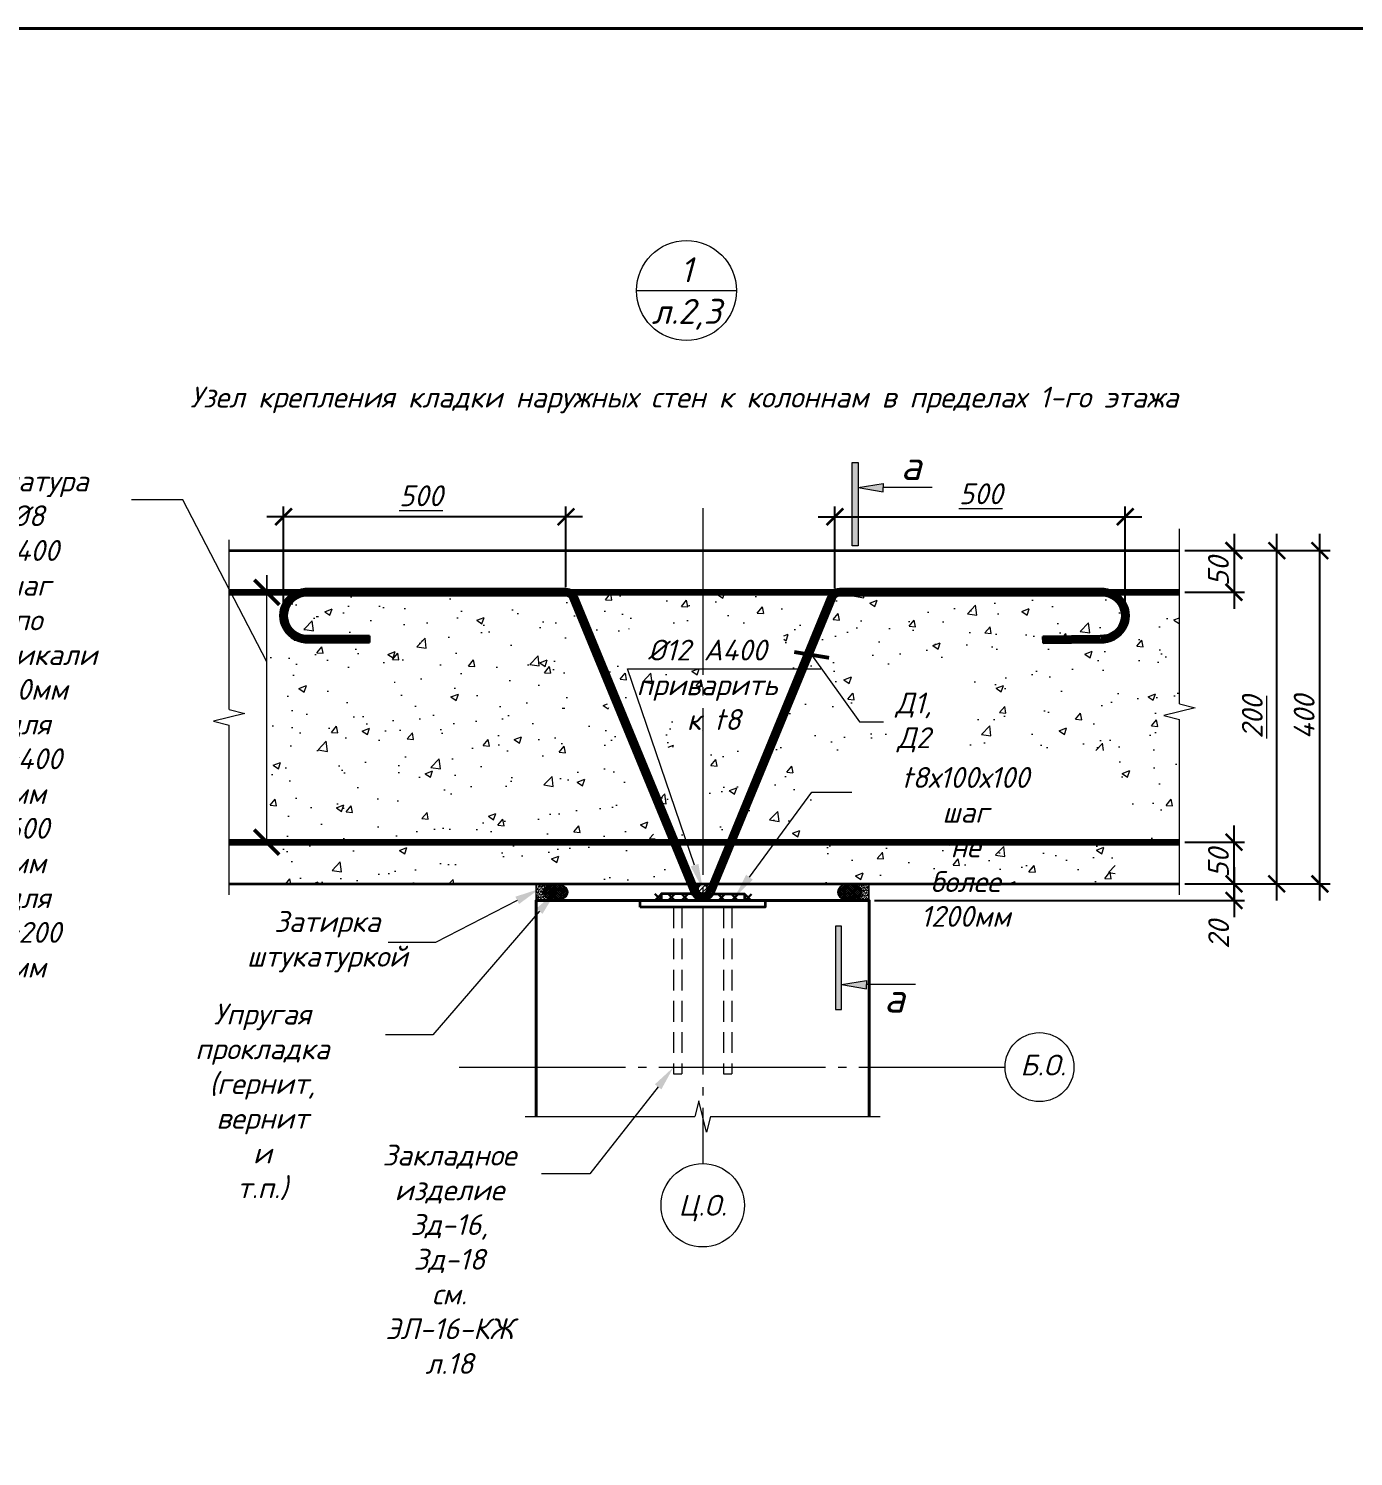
# Model space of a CAD drawing. Header units: millimetres. Extents: x -69292 to 68568, y 17750 to 120236.
# Drawn here: x 16013 to 17604, y 34729 to 36443 of the extents above; entities that cross this region are included whole.
import ezdxf
from ezdxf import colors
from ezdxf.entities.mleader import LeaderData, LeaderLine
from ezdxf.enums import TextEntityAlignment as Align
from ezdxf.math import Vec2, Vec3

# ---------------------------------------------------------------- set-up
doc = ezdxf.new("R2010")
doc.units = ezdxf.units.MM
doc.header["$PDMODE"] = 3
doc.linetypes.add('DASHED2', pattern=[0.375, 0.25, -0.125])
doc.linetypes.add('GOST2.303 5', pattern=[24, 20, -1.5, 1, -1.5])
doc.layers.get('0').update_dxf_attribs({"lineweight": 5})
doc.layers.get('Defpoints').update_dxf_attribs({"lineweight": 0})
for name, color, linetype, lineweight in [('!!!Металл разрез', 7, 'Continuous', 35), ('#Cварка', 96, 'Continuous', 30), ('#Арматура', 152, 'Continuous', 30), ('#Бетон разрез', 22, 'Continuous', 40), ('#Выноски', 7, 'Continuous', 15), ('#Газобетон', 152, 'Continuous', 35), ('#Границы штриховок', 7, 'Continuous', 20), ('#Оси', 7, 'Continuous', 9), ('k_ Размеры', 7, 'Continuous', 15)]:
    doc.layers.add(name, color=color, linetype=linetype, lineweight=lineweight)
doc.layers.add('#Hatch', color=7, linetype='Continuous', lineweight=5, true_color=0x525252)
doc.layers.add('#Арматура вид_2', color=7, linetype='Continuous', lineweight=35, true_color=0x616161)
doc.styles.add('GOST 2.304', font='isocpeui.ttf')
doc.styles.get("Standard").update_dxf_attribs({"font": 'arial.ttf'})
doc.styles.add('STEP PR', font='isocpeui.ttf')
doc.dimstyles.new('SPDS', dxfattribs={"dimscale": 10, "dimtxt": 2.5, "dimasz": 2, "dimexe": 1.25, "dimexo": 0.625, "dimtad": 1, "dimdec": 0, "dimrnd": 0.001, "dimtxsty": 'STEP PR', "dimblk": 'ARCHTICK', "dimcen": 2.5, "dimdle": 2, "dimclrd": 256, "dimclre": 256, "dimclrt": 7, "dimadec": 0, "dimazin": 2, "dimtfac": 0.75, "dimtdec": 0, "dimtmove": 1, "dimatfit": 3, "dimfxl": 1, "dimtolj": 1, "dimarcsym": 1})
pattern_1 = [(37.5, (-2358.6968, 3734.055), (-0.08000156, 2.44706619), [0, -1.9304, 0, -2.159, 0, -2.06375]), (7.5, (-2358.6968, 3734.055), (2.24761642, 3.5841255), [0, -1.0414, 0, -1.7399, 0, -0.66675]), (327.5, (-2360.2589, 3734.055), (3.95496185, 0.00718592), [0, -0.635, 0, -2.286, 0, -2.9845]), (317.5, (-2360.259, 3734.055), (3.81778226, 1.11464662), [0, -0.3175, 0, -1.4986, 0, -1.7145])]
pattern_2 = [(45, (-2355.4101, 3734.0551), (-1.122532015, 1.122532015), []), (135, (-2355.4101, 3734.0551), (-1.122532015, -1.122532015), [])]

# ---------------------------------------------------------------- blocks, each defined once
blk = doc.blocks.new('*U66')
at = {"color": 0, "linetype": 'ByBlock', "lineweight": -2}
for p, q in [((13.58, 0), (13.9, 1.25)), ((13.9, 1.25), (14.52, -1.25)), ((13.58, 0), (0, 0)), ((14.52, -1.25), (14.83, 0)), ((28.42, 0), (14.83, 0))]:
    blk.add_line(p, q, dxfattribs=at)
blk = doc.blocks.new('*U65')
at = {"color": 0, "linetype": 'ByBlock', "lineweight": -2}
for p, q in [((14.02, 0), (14.33, 1.25)), ((14.33, 1.25), (14.96, -1.25)), ((14.02, 0), (0, 0)), ((14.96, -1.25), (15.27, 0)), ((29.29, 0), (15.27, 0))]:
    blk.add_line(p, q, dxfattribs=at)
blk = doc.blocks.new('*U67')
at = {"layer": '#Арматура', "lineweight": 0}
h = blk.add_hatch(dxfattribs=at)
h.set_pattern_fill('ANSI31', scale=1.2)
edge = h.paths.add_edge_path()
edge.add_arc((0, 6), 6, 0, 360)
blk.add_circle((0, 6), 6)
blk = doc.blocks.new('_ArchTick')
at = {"color": 0, "linetype": 'ByBlock', "const_width": 0.15}
blk.add_lwpolyline([(-0.5, -0.5), (0.5, 0.5)], dxfattribs=at)
blk = doc.blocks.new('*D451')
at = {"layer": 'Defpoints', "color": 0, "transparency": 16777216}
for p in [(17395, 35816.2), (17563.3, 35816.2), (17395, 35416.2)]:
    blk.add_point(p, dxfattribs=at)
at = {"layer": 'k_ Размеры', "lineweight": -2, "transparency": 16777216}
for p, q in [((17563.3, 35396.2), (17563.3, 35836.2)), ((17401.2, 35816.2), (17575.8, 35816.2)), ((17401.2, 35416.2), (17575.8, 35416.2))]:
    blk.add_line(p, q, dxfattribs=at)
at = {"layer": 'k_ Размеры', "lineweight": -2, "transparency": 16777216, "xscale": 20, "yscale": 20, "zscale": 20}
for p, rotation in [((17563.3, 35816.2), 90), ((17563.3, 35416.2), 270)]:
    blk.add_blockref('_ArchTick', p, dxfattribs=dict(at, rotation=rotation))
at = {"layer": 'k_ Размеры', "color": 7, "transparency": 16777216, "insert": (17544.5, 35616.2), "char_height": 25, "attachment_point": 5, "rotation": 90, "style": 'STEP PR'}
blk.add_mtext('\\A1;400', dxfattribs=at)
blk = doc.blocks.new('*D452')
at = {"layer": 'Defpoints', "color": 0, "transparency": 16777216}
for p in [(17395, 35816.2), (17511.6, 35816.2), (17395, 35416.2)]:
    blk.add_point(p, dxfattribs=at)
at = {"layer": 'k_ Размеры', "lineweight": -2, "transparency": 16777216}
for p, q in [((17511.6, 35396.2), (17511.6, 35836.2)), ((17401.2, 35816.2), (17524.1, 35816.2)), ((17401.2, 35416.2), (17524.1, 35416.2))]:
    blk.add_line(p, q, dxfattribs=at)
at = {"layer": 'k_ Размеры', "lineweight": -2, "transparency": 16777216, "xscale": 20, "yscale": 20, "zscale": 20}
for p, rotation in [((17511.6, 35816.2), 90), ((17511.6, 35416.2), 270)]:
    blk.add_blockref('_ArchTick', p, dxfattribs=dict(at, rotation=rotation))
at = {"layer": 'k_ Размеры', "color": 7, "transparency": 16777216, "insert": (17482.2, 35616.2), "char_height": 25, "attachment_point": 5, "rotation": 90, "style": 'STEP PR'}
blk.add_mtext('\\A1;\\L200', dxfattribs=at)
blk = doc.blocks.new('*U68')
at = {"color": 0, "linetype": 'ByBlock', "lineweight": -2}
for p, q in [((13.58, 0), (13.9, 1.25)), ((13.9, 1.25), (14.52, -1.25)), ((13.58, 0), (0, 0)), ((14.52, -1.25), (14.83, 0)), ((28.42, 0), (14.83, 0))]:
    blk.add_line(p, q, dxfattribs=at)
blk = doc.blocks.new('*D454')
at = {"layer": 'Defpoints', "color": 0, "transparency": 16777216}
for p in [(17395, 35466.2), (17460.3, 35466.2), (17395, 35416.2)]:
    blk.add_point(p, dxfattribs=at)
at = {"layer": 'k_ Размеры', "lineweight": -2, "transparency": 16777216}
for p, q in [((17460.3, 35396.2), (17460.3, 35486.2)), ((17401.2, 35466.2), (17472.8, 35466.2)), ((17401.2, 35416.2), (17472.8, 35416.2))]:
    blk.add_line(p, q, dxfattribs=at)
at = {"layer": 'k_ Размеры', "lineweight": -2, "transparency": 16777216, "xscale": 20, "yscale": 20, "zscale": 20}
for p, rotation in [((17460.3, 35466.2), 90), ((17460.3, 35416.2), 270)]:
    blk.add_blockref('_ArchTick', p, dxfattribs=dict(at, rotation=rotation))
at = {"layer": 'k_ Размеры', "color": 7, "transparency": 16777216, "insert": (17441.6, 35441.2), "char_height": 25, "attachment_point": 5, "rotation": 90, "style": 'STEP PR'}
blk.add_mtext('\\A1;50', dxfattribs=at)
blk = doc.blocks.new('*D455')
at = {"layer": 'Defpoints', "color": 0, "transparency": 16777216}
for p in [(17395, 35816.2), (17395, 35766.2), (17460.3, 35766.2)]:
    blk.add_point(p, dxfattribs=at)
at = {"layer": 'k_ Размеры', "lineweight": -2, "transparency": 16777216}
for p, q in [((17460.3, 35836.2), (17460.3, 35746.2)), ((17401.2, 35816.2), (17472.8, 35816.2)), ((17401.2, 35766.2), (17472.8, 35766.2))]:
    blk.add_line(p, q, dxfattribs=at)
at = {"layer": 'k_ Размеры', "lineweight": -2, "transparency": 16777216, "xscale": 20, "yscale": 20, "zscale": 20}
for p, rotation in [((17460.3, 35816.2), 90), ((17460.3, 35766.2), 270)]:
    blk.add_blockref('_ArchTick', p, dxfattribs=dict(at, rotation=rotation))
at = {"layer": 'k_ Размеры', "color": 7, "transparency": 16777216, "insert": (17441.6, 35791.2), "char_height": 25, "attachment_point": 5, "rotation": 90, "style": 'STEP PR'}
blk.add_mtext('\\A1;50', dxfattribs=at)
blk = doc.blocks.new('*D456')
at = {"layer": 'Defpoints', "color": 0, "transparency": 16777216}
for p in [(17395, 35416.2), (17022.5, 35396.2), (17460.3, 35396.2)]:
    blk.add_point(p, dxfattribs=at)
at = {"layer": 'k_ Размеры', "lineweight": -2, "transparency": 16777216}
for p, q in [((17460.3, 35436.2), (17460.3, 35376.2)), ((17401.2, 35416.2), (17472.8, 35416.2)), ((17028.8, 35396.2), (17472.8, 35396.2))]:
    blk.add_line(p, q, dxfattribs=at)
at = {"layer": 'k_ Размеры', "lineweight": -2, "transparency": 16777216, "xscale": 20, "yscale": 20, "zscale": 20}
for p, rotation in [((17460.3, 35416.2), 90), ((17460.3, 35396.2), 270)]:
    blk.add_blockref('_ArchTick', p, dxfattribs=dict(at, rotation=rotation))
at = {"layer": 'k_ Размеры', "color": 7, "transparency": 16777216, "insert": (17441.9, 35355.2), "char_height": 25, "attachment_point": 5, "rotation": 90, "style": 'STEP PR'}
blk.add_mtext('\\A1;20', dxfattribs=at)
blk = doc.blocks.new('*U69')
for p, q in [((-0.5, 0.5), (0.5, -0.5)), ((0.5, 0.5), (-0.5, -0.5)), ((1.5, 0.5), (2.5, -0.5)), ((2.5, 0.5), (1.5, -0.5)), ((3.5, 0.5), (4.5, -0.5)), ((4.5, 0.5), (3.5, -0.5))]:
    blk.add_line(p, q)
blk = doc.blocks.new('_None')
blk = doc.blocks.new('*U81')
at = {"linetype": 'ByBlock', "ltscale": 100}
h = blk.add_hatch(color=256, dxfattribs=at)
h.dxf.hatch_style = 1
h.paths.add_polyline_path([(35, 1000), (-35, 1000), (-35, 0), (35, 0)])
h = blk.add_hatch(color=256, dxfattribs=at)
h.dxf.hatch_style = 1
h.paths.add_polyline_path([(335, 750), (335, 700), (335, 650), (35, 700)])
for p, q in [((-35, 1000), (35, 1000)), ((-35, 0), (-35, 1000)), ((35, 1000), (35, 0)), ((35, 700), (335, 750)), ((35, 700), (335, 650)), ((335, 750), (335, 700)), ((335, 650), (335, 700)), ((35, 0), (-35, 0))]:
    blk.add_line(p, q, dxfattribs=at)
at = {"linetype": 'ByBlock', "ltscale": 100, "extrusion": (0, 1, 0), "elevation": 700}
blk.add_lwpolyline([(-925, 0), (-335, 0)], dxfattribs=at)
at = {"ltscale": 100, "style": 'STEP PR'}
blk.add_attdef('Nv', text='', height=350, dxfattribs=at).set_placement((781, 790), align=Align.RIGHT)
blk = doc.blocks.new('*U82')
at = {"linetype": 'ByBlock', "ltscale": 100}
h = blk.add_hatch(color=256, dxfattribs=at)
h.dxf.hatch_style = 1
h.paths.add_polyline_path([(35, 0), (-35, 0), (-35, -1000), (35, -1000)])
h = blk.add_hatch(color=256, dxfattribs=at)
h.dxf.hatch_style = 1
h.paths.add_polyline_path([(335, -750), (335, -700), (335, -650), (35, -700)])
for p, q in [((35, 0), (-35, 0)), ((-35, 0), (-35, -1000)), ((35, -1000), (35, 0)), ((35, -700), (335, -650)), ((335, -650), (335, -700)), ((35, -700), (335, -750)), ((335, -750), (335, -700)), ((-35, -1000), (35, -1000))]:
    blk.add_line(p, q, dxfattribs=at)
at = {"linetype": 'ByBlock', "ltscale": 100, "extrusion": (0, -1, 0), "elevation": 700}
blk.add_lwpolyline([(925, 0), (335, 0)], dxfattribs=at)
at = {"ltscale": 100, "style": 'STEP PR'}
blk.add_attdef('Nv', text='', height=350, dxfattribs=at).set_placement((781, -1140), align=Align.RIGHT)
blk = doc.blocks.new('*D453')
at = {"layer": 'Defpoints', "color": 0, "transparency": 16777216}
for p in [(17329.8, 35856.8), (16981.1, 35764.5), (17329.8, 35738.1)]:
    blk.add_point(p, dxfattribs=at)
at = {"layer": 'k_ Размеры', "lineweight": -2, "transparency": 16777216}
for p, q in [((16961.1, 35856.8), (17349.8, 35856.8)), ((16981.1, 35770.8), (16981.1, 35869.3)), ((17329.8, 35744.4), (17329.8, 35869.3))]:
    blk.add_line(p, q, dxfattribs=at)
at = {"layer": 'k_ Размеры', "lineweight": -2, "transparency": 16777216, "xscale": 20, "yscale": 20, "zscale": 20, "rotation": 180}
blk.add_blockref('_ArchTick', (16981.1, 35856.8), dxfattribs=at)
at = {"layer": 'k_ Размеры', "lineweight": -2, "transparency": 16777216, "xscale": 20, "yscale": 20, "zscale": 20}
blk.add_blockref('_ArchTick', (17329.8, 35856.8), dxfattribs=at)
at = {"layer": 'k_ Размеры', "color": 7, "transparency": 16777216, "insert": (17148.4, 35884.4), "char_height": 25, "attachment_point": 5, "style": 'STEP PR'}
blk.add_mtext('\\A1;\\L 500', dxfattribs=at)
blk = doc.blocks.new('*D457')
at = {"layer": 'Defpoints', "color": 0, "transparency": 16777216}
for p in [(16319.4, 35856.8), (16658.4, 35766.2), (16319.4, 35738.1)]:
    blk.add_point(p, dxfattribs=at)
at = {"layer": 'k_ Размеры', "lineweight": -2, "transparency": 16777216}
for p, q in [((16678.4, 35856.8), (16299.4, 35856.8)), ((16319.4, 35744.4), (16319.4, 35869.3)), ((16658.4, 35772.5), (16658.4, 35869.3))]:
    blk.add_line(p, q, dxfattribs=at)
at = {"layer": 'k_ Размеры', "lineweight": -2, "transparency": 16777216, "xscale": 20, "yscale": 20, "zscale": 20, "rotation": 180}
blk.add_blockref('_ArchTick', (16319.4, 35856.8), dxfattribs=at)
at = {"layer": 'k_ Размеры', "lineweight": -2, "transparency": 16777216, "xscale": 20, "yscale": 20, "zscale": 20}
blk.add_blockref('_ArchTick', (16658.4, 35856.8), dxfattribs=at)
at = {"layer": 'k_ Размеры', "color": 7, "transparency": 16777216, "insert": (16476.4, 35882), "char_height": 25, "attachment_point": 5, "style": 'STEP PR'}
blk.add_mtext('\\A1;\\L 500', dxfattribs=at)
blk = doc.blocks.new('*U255')
at = {"color": 0, "linetype": 'ByBlock', "lineweight": -2}
blk.add_lwpolyline([(-6, 0), (6, 0)], dxfattribs=at)
blk.add_circle((0, 0), 6, dxfattribs=at)
for tag, p in [('Узел', (0, 2.5)), ('Лист', (0, -2.5))]:
    blk.add_attdef(tag, text='', height=3, dxfattribs=at).set_placement(p, align=Align.MIDDLE_CENTER)

msp = doc.modelspace()

# ---------------------------------------------------------------- hatches: boundary and pattern name
at = {"layer": '#Hatch', "lineweight": 5}
h = msp.add_hatch(dxfattribs=at)
h.set_pattern_fill('AR-CONC', color=256, scale=0.5)
edge = h.paths.add_edge_path()
edge.add_arc((16658.4, 35756.2), 6, 22.3848, 90)
edge.add_line((16658.4, 35762.2), (16349.5, 35762.2))
edge.add_arc((16347.6, 35738.1), 24.2, 85.4456, 274.5544)
edge.add_line((16349.5, 35714), (16422.6, 35714))
edge.add_line((16422.6, 35714), (16422.6, 35706))
edge.add_line((16422.6, 35706), (16349.8, 35706))
edge.add_arc((16347.6, 35738.1), 32.2, 119.1592, 273.9473, ccw=False)
edge.add_line((16331.9, 35766.2), (16299.2, 35766.2))
edge.add_line((16299.2, 35766.2), (16299.2, 35705.7))
edge.add_line((16299.2, 35705.7), (16299.2, 35416.2))
edge.add_line((16299.2, 35416.2), (16784.3, 35416.2))
edge.add_line((16784.3, 35416.2), (16663.9, 35758.5))
edge = h.paths.add_edge_path()
edge.add_line((17395, 35766.2), (17317.3, 35766.2))
edge.add_arc((17301.7, 35738.1), 32.2, -93.9043, 60.8408, ccw=False)
edge.add_line((17299.5, 35706), (17231.1, 35705.2))
edge.add_line((17231.1, 35705.2), (17231, 35713.2))
edge.add_line((17231, 35713.2), (17299.7, 35714))
edge.add_arc((17301.7, 35738.1), 24.2, 265.3923, 454.5544)
edge.add_line((17299.8, 35762.2), (16986.6, 35762.2))
edge.add_arc((16986.6, 35756.2), 6, 90, 157.6187)
edge.add_line((16981.1, 35758.5), (16953.3, 35691))
edge.add_line((16953.3, 35691), (16953.3, 35691))
edge.add_line((16953.3, 35691), (16953.3, 35691))
edge.add_line((16953.3, 35691), (16860.7, 35466.2))
edge.add_line((16860.7, 35466.2), (17395, 35466.2))
edge.add_line((17395, 35466.2), (17395, 35613.4))
edge.add_line((17395, 35613.4), (17376.2, 35618.1))
edge.add_line((17376.2, 35618.1), (17413.7, 35627.5))
edge.add_line((17413.7, 35627.5), (17395, 35632.1))
edge.add_line((17395, 35632.1), (17395, 35766.2))
edge = h.paths.add_edge_path()
edge.add_arc((16986.6, 35756.2), 14, 134.4153, 157.6187, ccw=False)
edge.add_line((16976.8, 35766.2), (16822.5, 35766.2))
edge.add_line((16822.5, 35766.2), (16822.5, 35466.2))
edge.add_line((16822.5, 35466.2), (16852.1, 35466.2))
edge.add_line((16852.1, 35466.2), (16973.7, 35761.5))
edge = h.paths.add_edge_path()
edge.add_line((16822.5, 35766.2), (16668.2, 35766.2))
edge.add_arc((16658.4, 35756.2), 14, 22.3848, 45.584, ccw=False)
edge.add_line((16671.3, 35761.5), (16793, 35466.2))
edge.add_line((16793, 35466.2), (16803.3, 35466.2))
edge.add_line((16803.3, 35466.2), (16732.1, 35674.3))
edge.add_line((16732.1, 35674.3), (16822.5, 35674.3))
edge.add_line((16822.5, 35674.3), (16822.5, 35766.2))
h.paths.add_polyline_path([(16954.8, 35416.2), (17317.5, 35416.2), (17317.5, 35576.4), (16954.8, 35576.4)])
h.paths.add_polyline_path([(17015.6, 35598.3), (17138.1, 35598.3), (17138.1, 35660.8), (17015.6, 35660.8)], flags=16)
h.paths.add_polyline_path([(16734.1, 35580.2), (16920, 35580.2), (16920, 35729.3), (16734.1, 35729.3)])
at = {"layer": '#Hatch'}
h = msp.add_hatch(dxfattribs=at)
h.set_pattern_fill('AR-SAND', color=256, scale=0.05)
h.set_pattern_definition(pattern_1)
edge = h.paths.add_edge_path()
edge.add_line((16622.5, 35416.2), (16622.5, 35396.2))
edge.add_line((16622.5, 35396.2), (16646, 35396.2))
edge.add_ellipse((16646, 35406.2), major_axis=(14.6, 0), ratio=0.686145, start_angle=90, end_angle=270, ccw=False)
edge.add_line((16646, 35416.2), (16622.5, 35416.2))
h = msp.add_hatch(dxfattribs=at)
h.set_pattern_fill('ANSI37', color=256, scale=0.5)
h.set_pattern_definition(pattern_2)
edge = h.paths.add_edge_path()
edge.add_ellipse((16646, 35406.2), major_axis=(14.6, 0), ratio=0.686145, start_angle=0, end_angle=360)
h = msp.add_hatch(dxfattribs=at)
h.set_pattern_fill('ANSI37', color=256, scale=0.5)
h.set_pattern_definition(pattern_2)
edge = h.paths.add_edge_path()
edge.add_ellipse((16999, 35406.2), major_axis=(-14.6, 0), ratio=0.686145, start_angle=0, end_angle=360, ccw=False)
h = msp.add_hatch(dxfattribs=at)
h.set_pattern_fill('AR-SAND', color=256, scale=0.05)
h.set_pattern_definition(pattern_1)
edge = h.paths.add_edge_path()
edge.add_ellipse((16999, 35406.2), major_axis=(-14.6, 0), ratio=0.686145, start_angle=90, end_angle=270)
edge.add_line((16999, 35416.2), (17022.5, 35416.2))
edge.add_line((17022.5, 35416.2), (17022.5, 35396.2))
edge.add_line((17022.5, 35396.2), (16999, 35396.2))

# ---------------------------------------------------------------- linework, layer by layer
at = {"layer": '!!!Металл разрез'}
msp.add_lwpolyline([(16747.5, 35388.2), (16747.5, 35396.2), (16897.5, 35396.2), (16897.5, 35388.2)], close=True, dxfattribs=at)
for points in [[(16822.5, 35404.2), (16772.5, 35404.2), (16772.5, 35396.2)], [(16822.5, 35404.2), (16872.5, 35404.2), (16872.5, 35396.2)]]:
    msp.add_lwpolyline(points, dxfattribs=at)
at = {"layer": '#Арматура', "const_width": 8}
for points in [[(16254.2, 35766.2), (17395, 35766.2)], [(16254.2, 35466.2), (17395, 35466.2)]]:
    msp.add_lwpolyline(points, dxfattribs=at)
at = {"layer": '#Арматура'}
for points in [[(17231.1, 35705.2), (17299.5, 35706, 1.070978), (17299.5, 35770.2), (16986.6, 35770.2, 0.303932), (16973.7, 35761.5), (16828.1, 35407.9, -0.667749), (16817, 35407.9), (16671.3, 35761.5, 0.303932), (16658.4, 35770.2), (16349.8, 35770.2, 1.071381), (16349.8, 35706), (16422.6, 35706)], [(17231, 35713.2), (17299.7, 35714, 1.08333), (17299.8, 35762.2), (16986.6, 35762.2, 0.303932), (16981.1, 35758.5), (16835.4, 35404.9, -0.668407), (16809.6, 35404.9), (16663.9, 35758.5, 0.303932), (16658.4, 35762.2), (16349.5, 35762.2, 1.082825), (16349.5, 35714), (16422.6, 35714)]]:
    msp.add_lwpolyline(points, format="xyb", dxfattribs=at)
for points in [[(16422.6, 35714), (16422.6, 35706)], [(17231, 35713.2), (17231.1, 35705.2)]]:
    msp.add_lwpolyline(points, dxfattribs=at)
at = {"layer": '#Арматура вид_2', "const_width": 8}
msp.add_lwpolyline([(17231, 35709.2), (17299.6, 35710, 1.076476), (17299.6, 35766.2), (16986.6, 35766.2, 0.303932), (16977.4, 35760), (16831.7, 35406.4, -0.668179), (16813.3, 35406.4), (16667.6, 35760, 0.303932), (16658.4, 35766.2), (16349.6, 35766.2, 1.076476), (16349.6, 35710), (16422.6, 35710)], format="xyb", dxfattribs=at)
at = {"layer": '#Бетон разрез'}
msp.add_lwpolyline([(17022.5, 35137.1), (17022.5, 35396.2), (16622.5, 35396.2), (16622.5, 35137.1)], dxfattribs=at)
at = {"layer": '#Газобетон'}
for points in [[(16254.2, 35816.2), (17395, 35816.2)], [(16254.2, 35416.2), (17395, 35416.2)]]:
    msp.add_lwpolyline(points, dxfattribs=at)
at = {"layer": '#Границы штриховок'}
for points in [[(16622.5, 35396.2), (16622.5, 35416.2)], [(17022.5, 35396.2), (17022.5, 35416.2)]]:
    msp.add_lwpolyline(points, dxfattribs=at)
msp.add_ellipse((16646, 35406.2), major_axis=(14.6, 0), ratio=0.686145, start_param=-1.570796, end_param=4.712389, dxfattribs=at)
at = {"layer": '#Границы штриховок', "extrusion": (0, 0, -1)}
msp.add_ellipse((16999, 35406.2), major_axis=(-14.6, 0), ratio=0.686145, start_param=-1.570796, end_param=4.712389, dxfattribs=at)
at = {"layer": '#Оси', "linetype": 'GOST2.303 5', "ltscale": 10}
for points in [[(16822.5, 35867.2), (16822.5, 35105.4), (16822.5, 35080.4)], [(16530, 35196.2), (17160.3, 35196.2), (17185.3, 35196.2)]]:
    msp.add_lwpolyline(points, dxfattribs=at)
at = {"layer": '#Оси', "linetype": 'Continuous', "ltscale": 100}
for centre, radius in [((17226.8, 35196.2), 41.4), ((16822.5, 35030.4), 50)]:
    msp.add_circle(centre, radius, dxfattribs=at)
at = {"color": 3, "lineweight": 40}
msp.add_lwpolyline([(13472.1, 36442.8), (24318.1, 36442.8), (24318.1, 28653.3), (13472.1, 28653.3)], close=True, dxfattribs=at)
for points in [[(16622.5, 35396.2), (16622.5, 35416.2)], [(17022.5, 35396.2), (17022.5, 35416.2)], [(16747.5, 35396.2), (16747.5, 35388.2)], [(16897.5, 35396.2), (16897.5, 35388.2)], [(16787.5, 35188.2), (16797.5, 35188.2)], [(16847.5, 35188.2), (16857.5, 35188.2)]]:
    msp.add_lwpolyline(points)
at = {"linetype": 'DASHED2', "ltscale": 100}
for points in [[(16787.5, 35388.2), (16787.5, 35188.2)], [(16797.5, 35388.2), (16797.5, 35188.2)], [(16847.5, 35388.2), (16847.5, 35188.2)], [(16857.5, 35388.2), (16857.5, 35188.2)]]:
    msp.add_lwpolyline(points, dxfattribs=at)

# ---------------------------------------------------------------- block references
at = {"layer": '#Cварка', "yscale": -8, "zscale": -8, "rotation": 180}
for p, xscale in [((16769.1, 35400.2), -8), ((16876.9, 35400), 8)]:
    msp.add_blockref('*U69', p, dxfattribs=dict(at, xscale=xscale))
at = {"layer": '#Арматура', "xscale": -1, "rotation": 90}
msp.add_blockref('*U67', (16828.5, 35410.2), dxfattribs=at)
ref = msp.add_blockref('*U255', (16803, 36128.3), dxfattribs=dict(xscale=10, yscale=10, zscale=10))
ref.add_attrib('Узел', '1', dxfattribs={"color": 0, "linetype": 'ByBlock', "lineweight": -2, "height": 30, "style": 'STEP PR'}).set_placement((16803, 36153.3), align=Align.MIDDLE_CENTER)
ref.add_attrib('Лист', 'л.2,3', dxfattribs={"color": 0, "linetype": 'ByBlock', "lineweight": -2, "height": 30, "style": 'STEP PR'}).set_placement((16803, 36103.3), align=Align.MIDDLE_CENTER)
ref = msp.add_blockref('*U81', (17005.5, 35821.9), dxfattribs=dict(xscale=0.1, yscale=0.1, zscale=0.1))
ref.add_attrib('Nv', 'а', dxfattribs={"ltscale": 100, "height": 35, "style": 'STEP PR'}).set_placement((17084.8, 35900.9), align=Align.RIGHT)
at = {"xscale": -15, "yscale": -15, "zscale": -15, "rotation": 90}
for name, p in [('*U65', (17395, 35842.5)), ('*U66', (16254.2, 35829.3))]:
    msp.add_blockref(name, p, dxfattribs=at)
ref = msp.add_blockref('*U82', (16985.5, 35365.3), dxfattribs=dict(xscale=0.1, yscale=0.1, zscale=0.1))
ref.add_attrib('Nv', 'а', dxfattribs={"ltscale": 100, "height": 35, "style": 'STEP PR'}).set_placement((17064.8, 35261.8), align=Align.RIGHT)
at = {"xscale": -15, "yscale": -15, "zscale": -15}
msp.add_blockref('*U68', (17035.6, 35137.1), dxfattribs=at)

# ---------------------------------------------------------------- texts
at = {"layer": '#Выноски', "style": 'GOST 2.304'}
for s, p in [('Б.О.', (17231.2, 35198.7)), ('Ц.О.', (16822.5, 35030.4))]:
    msp.add_text(s, height=25, dxfattribs=at).set_placement(p, align=Align.MIDDLE_CENTER)

# ---------------------------------------------------------------- dimensions: what is measured, and where the dimension line sits
at = {"layer": 'k_ Размеры'}
for base, p1, p2, picture, middle in [((16319.4, 35856.8), (16658.4, 35766.2), (16319.4, 35738.1), '*D457', (16476.4, 35860.7)), ((17329.8, 35856.8), (16981.1, 35764.5), (17329.8, 35738.1), '*D453', (17148.4, 35863.2))]:
    dim = msp.add_linear_dim(base=base, p1=p1, p2=p2, text='%%U 500', dimstyle='SPDS', dxfattribs=at)
    dim.commit()
    dim.dimension.update_dxf_attribs({"geometry": picture, "text_midpoint": middle, "dimtype": 160})
for base, p1, p2, picture, middle in [((17563.3, 35816.2), (17395, 35416.2), (17395, 35816.2), '*D451', (17544.5, 35616.2)), ((17460.3, 35766.2), (17395, 35816.2), (17395, 35766.2), '*D455', (17441.6, 35791.2)), ((17460.3, 35466.2), (17395, 35416.2), (17395, 35466.2), '*D454', (17441.6, 35441.2))]:
    dim = msp.add_linear_dim(base=base, p1=p1, p2=p2, angle=90, dimstyle='SPDS', override={"dimscale": 10}, dxfattribs=at)
    dim.commit()
    dim.dimension.update_dxf_attribs({"geometry": picture, "text_midpoint": middle})
dim = msp.add_linear_dim(base=(17511.6, 35816.2), p1=(17395, 35416.2), p2=(17395, 35816.2), angle=90, text='%%U200', dimstyle='SPDS', dxfattribs=at)
dim.commit()
dim.dimension.update_dxf_attribs({"geometry": '*D452', "text_midpoint": (17503.5, 35616.2), "dimtype": 160})
dim = msp.add_linear_dim(base=(17460.3, 35396.2), p1=(17395, 35416.2), p2=(17022.5, 35396.2), angle=90, dimstyle='SPDS', dxfattribs=at)
dim.commit()
dim.dimension.update_dxf_attribs({"geometry": '*D456', "text_midpoint": (17460.6, 35355.2), "dimtype": 160})

# ---------------------------------------------------------------- leaders
at = {"layer": '#Выноски'}
ml = msp.add_multileader_mtext('Standard', dxfattribs=at)
ml.set_content('{\\H0.83333x;Арматура \\P%%C8 А400 \\Pшаг по вертикали\\P 500мм для t=400 мм\\P600 мм для t=200 мм}', color=256, style='STEP PR')
ml.set_leader_properties(color=256, linetype='ByLayer', lineweight=-1)
ml.set_arrow_properties(name='NONE')
ml.build(insert=Vec2(0, 0))
ml.multileader.update_dxf_attribs({"text_left_attachment_type": 6, "text_right_attachment_type": 6, "dogleg_length": 0, "arrow_head_size": 30, "scale": 0.1})
ctx = ml.context
ctx.base_point, ctx.scale, ctx.char_height, ctx.arrow_head_size, ctx.landing_gap_size, ctx.plane_origin = Vec3(15825.6, 35877.2), 0.1, 30, 30, 12.5, Vec3(18547.5, 34910.8)
ctx.left_attachment, ctx.right_attachment, ctx.text_align_type = 6, 6, 1
notes = []
notes.append((ctx, [(1, (1, 1, 0), (16198.3, 35877.2), (-1, 0), 0, [(1, [(16299.2, 35682.5)], 0, [])])]))
ctx.mtext.insert, ctx.mtext.rotation, ctx.mtext.width, ctx.mtext.defined_height, ctx.mtext.alignment, ctx.mtext.flow_direction = Vec3(16011.9, 35912.2), 6.283185, 486.921, 220, 2, 5
ml = msp.add_multileader_mtext('Standard', dxfattribs=at)
ml.set_content('{\\H0.83333x; }', color=256, style='STEP PR')
ml.set_leader_properties(color=256, linetype='ByLayer', lineweight=-1)
ml.set_arrow_properties(name='ARCHTICK')
ml.build(insert=Vec2(0, 0))
ml.multileader.update_dxf_attribs({"text_left_attachment_type": 6, "text_right_attachment_type": 6, "dogleg_length": 0, "arrow_head_size": 30, "scale": 0.1})
ctx = ml.context
ctx.base_point, ctx.scale, ctx.char_height, ctx.arrow_head_size, ctx.landing_gap_size, ctx.plane_origin, ctx.plane_x_axis, ctx.plane_y_axis = Vec3(16299.2, 35746.2), 0.1, 30, 30, 12.5, Vec3(17743.4, 38544.5), Vec3(0, 1), Vec3(-1, 0)
ctx.left_attachment, ctx.right_attachment, ctx.text_align_type = 6, 6, 1
notes.append((ctx, [(1, (1, 1, 0), (16299.2, 35786.7), (0, -1), 0, [(1, [(16299.2, 35466.2)], 0, []), (0, [(16299.2, 35766.2)], 0, [])])]))
ctx.mtext.insert, ctx.mtext.text_direction, ctx.mtext.rotation, ctx.mtext.alignment, ctx.mtext.flow_direction = Vec3(16269.2, 35644.9), Vec3(0, 1), 1.570796, 2, 5
ml = msp.add_multileader_mtext('Standard', dxfattribs=at)
ml.set_content('{\\H0.83333x;%%C12 A400\\Pприварить\\P к t8}', color=256, style='STEP PR')
ml.set_leader_properties(color=256, linetype='ByLayer', lineweight=-1)
ml.build(insert=Vec2(0, 0))
ml.multileader.update_dxf_attribs({"text_left_attachment_type": 6, "text_right_attachment_type": 6, "dogleg_length": 0, "arrow_head_size": 30, "scale": 0.1})
ctx = ml.context
ctx.base_point, ctx.scale, ctx.char_height, ctx.arrow_head_size, ctx.landing_gap_size, ctx.plane_origin = Vec3(16732.1, 35674.3), 0.1, 30, 30, 12.5, Vec3(19000.8, 35010.2)
ctx.left_attachment, ctx.right_attachment, ctx.text_align_type = 6, 6, 1
notes.append((ctx, [(0, (1, 1, 0), (16732.1, 35674.3), (1, 0), 0, [(1, [(16822.5, 35410.2)], 0, [])])]))
ctx.mtext.insert, ctx.mtext.rotation, ctx.mtext.defined_height, ctx.mtext.alignment, ctx.mtext.flow_direction = Vec3(16827.9, 35709.3), 6.283185, 8.19, 2, 5
ml = msp.add_multileader_mtext('Standard', dxfattribs=at)
ml.set_content('{\\H0.83333x;Д1, Д2\\A1;\\H1.2x;      }', color=256, style='STEP PR')
ml.set_leader_properties(color=256, linetype='ByLayer', lineweight=-1)
ml.set_arrow_properties(name='ARCHTICK')
ml.build(insert=Vec2(0, 0))
ml.multileader.update_dxf_attribs({"text_left_attachment_type": 6, "text_right_attachment_type": 6, "dogleg_length": 0, "arrow_head_size": 30, "scale": 0.1})
ctx = ml.context
ctx.base_point, ctx.scale, ctx.char_height, ctx.arrow_head_size, ctx.landing_gap_size, ctx.plane_origin = Vec3(17010.6, 35610.8), 0.1, 30, 30, 12.5, Vec3(19344.6, 35334.2)
ctx.left_attachment, ctx.right_attachment, ctx.text_align_type = 6, 6, 1
notes.append((ctx, [(0, (1, 1, 0), (17010.6, 35610.8), (1, 0), 0, [(1, [(16953.3, 35691)], 0, [])])]))
ctx.mtext.insert, ctx.mtext.rotation, ctx.mtext.width, ctx.mtext.defined_height, ctx.mtext.alignment, ctx.mtext.flow_direction = Vec3(17075.9, 35645.8), 6.283185, 164.119, 8.19, 2, 5
ml = msp.add_multileader_mtext('Standard', dxfattribs=at)
ml.set_content('{\\H0.83333x;t8х100х100\\Pшаг не более 1200мм\\P\\pq*;\\A1;\\H1.2x;            }', color=256, style='STEP PR')
ml.set_leader_properties(color=256, linetype='ByLayer', lineweight=-1)
ml.build(insert=Vec2(0, 0))
ml.multileader.update_dxf_attribs({"text_left_attachment_type": 6, "text_right_attachment_type": 6, "dogleg_length": 0, "arrow_head_size": 30, "scale": 0.1})
ctx = ml.context
ctx.base_point, ctx.scale, ctx.char_height, ctx.arrow_head_size, ctx.landing_gap_size, ctx.plane_origin = Vec3(16953.6, 35526.4), 0.1, 30, 30, 12.5, Vec3(19099, 35120)
ctx.left_attachment, ctx.right_attachment, ctx.text_align_type = 6, 6, 1
notes.append((ctx, [(0, (1, 1, 0), (16953.6, 35526.4), (1, 0), 0, [(1, [(16860.9, 35400)], 0, [])])]))
ctx.mtext.insert, ctx.mtext.rotation, ctx.mtext.width, ctx.mtext.defined_height, ctx.mtext.alignment, ctx.mtext.flow_direction = Vec3(17138, 35556.4), 6.283185, 351.768, 93.5, 2, 5
ml = msp.add_multileader_mtext('Standard', dxfattribs=at)
ml.set_content('{\\H0.83333x;Затирка\\P штукатуркой}', color=256, style='STEP PR')
ml.set_leader_properties(color=256, linetype='ByLayer', lineweight=-1)
ml.build(insert=Vec2(0, 0))
ml.multileader.update_dxf_attribs({"text_left_attachment_type": 6, "text_right_attachment_type": 6, "dogleg_length": 0, "arrow_head_size": 30, "scale": 0.1})
ctx = ml.context
ctx.base_point, ctx.scale, ctx.char_height, ctx.arrow_head_size, ctx.landing_gap_size, ctx.plane_origin = Vec3(16242, 35346), 0.1, 30, 30, 12.5, Vec3(18490.3, 35061.1)
ctx.left_attachment, ctx.right_attachment, ctx.text_align_type = 6, 6, 1
notes.append((ctx, [(1, (1, 1, 0), (16501.7, 35346), (-1, 0), 0, [(1, [(16626.5, 35410.1)], 0, [])])]))
ctx.mtext.insert, ctx.mtext.rotation, ctx.mtext.width, ctx.mtext.defined_height, ctx.mtext.alignment, ctx.mtext.flow_direction = Vec3(16371.8, 35383.5), 6.283185, 440.245, 26.8, 2, 5
ml = msp.add_multileader_mtext('Standard', dxfattribs=at)
ml.set_content('{\\H0.83333x;Упругая прокладка\\P(гернит, вернит\\A1; и т.п.)\\H1.2x;           }', color=256, style='STEP PR')
ml.set_leader_properties(color=256, linetype='ByLayer', lineweight=-1)
ml.build(insert=Vec2(0, 0))
ml.multileader.update_dxf_attribs({"text_left_attachment_type": 6, "text_right_attachment_type": 6, "dogleg_length": 0, "arrow_head_size": 30, "scale": 0.1})
ctx = ml.context
ctx.base_point, ctx.scale, ctx.char_height, ctx.arrow_head_size, ctx.landing_gap_size, ctx.plane_origin = Vec3(16089.1, 35234.9), 0.1, 30, 30, 12.5, Vec3(18487.3, 34950)
ctx.left_attachment, ctx.right_attachment, ctx.text_align_type = 6, 6, 1
notes.append((ctx, [(1, (1, 1, 0), (16498.7, 35234.9), (-1, 0), 0, [(1, [(16646, 35406.2)], 0, [])])]))
ctx.mtext.insert, ctx.mtext.rotation, ctx.mtext.width, ctx.mtext.defined_height, ctx.mtext.alignment, ctx.mtext.flow_direction = Vec3(16293.9, 35272.4), 6.283185, 440.245, 26.8, 2, 5
ml = msp.add_multileader_mtext('Standard', dxfattribs=at)
ml.set_content('{\\H0.83333x;Закладное изделие \\PЗд-16, Зд-18\\P см. ЭЛ-16-КЖ л.18\\A1;\\H1.2x;            }', color=256, style='STEP PR')
ml.set_leader_properties(color=256, linetype='ByLayer', lineweight=-1)
ml.build(insert=Vec2(0, 0))
ml.multileader.update_dxf_attribs({"text_left_attachment_type": 6, "text_right_attachment_type": 6, "dogleg_length": 0, "arrow_head_size": 30, "scale": 0.1})
ctx = ml.context
ctx.base_point, ctx.scale, ctx.char_height, ctx.arrow_head_size, ctx.landing_gap_size, ctx.plane_origin = Vec3(16349.6, 35068.1), 0.1, 30, 30, 12.5, Vec3(19054.8, 34332.1)
ctx.left_attachment, ctx.right_attachment, ctx.text_align_type = 6, 6, 1
notes.append((ctx, [(1, (1, 1, 0), (16687.2, 35068.1), (-1, 0), 0, [(1, [(16787.5, 35196.2)], 0, [])])]))
ctx.mtext.insert, ctx.mtext.rotation, ctx.mtext.width, ctx.mtext.defined_height, ctx.mtext.alignment, ctx.mtext.flow_direction = Vec3(16518.4, 35103.1), 6.283185, 454.168, 220, 2, 5
for ctx, leaders in notes:
    for number, flags, end, landing, length, lines in leaders:
        leader = LeaderData()
        leader.index, (leader.has_last_leader_line, leader.has_dogleg_vector, leader.attachment_direction) = number, flags
        leader.last_leader_point, leader.dogleg_vector, leader.dogleg_length = Vec3(end), Vec3(landing), length
        for number, points, colour, breaks in lines:
            line = LeaderLine()
            line.index, line.vertices, line.color, line.breaks = number, Vec3.list(points), colors.encode_raw_color(colour), breaks
            leader.lines.append(line)
        ctx.leaders.append(leader)

# ---------------------------------------------------------------- next in the draw order: texts
at = {"layer": '#Выноски', "insert": (16785.4, 36012.9), "char_height": 30, "width": 1459.247, "attachment_point": 2, "style": 'STEP PR', "bg_fill": 2}
msp.add_mtext('\\pi-90,l120,t120;{\\H0.83333x;Узел крепления кладки наружных стен к колоннам в пределах 1-го этажа}', dxfattribs=at)

doc.saveas('drawing.dxf')
